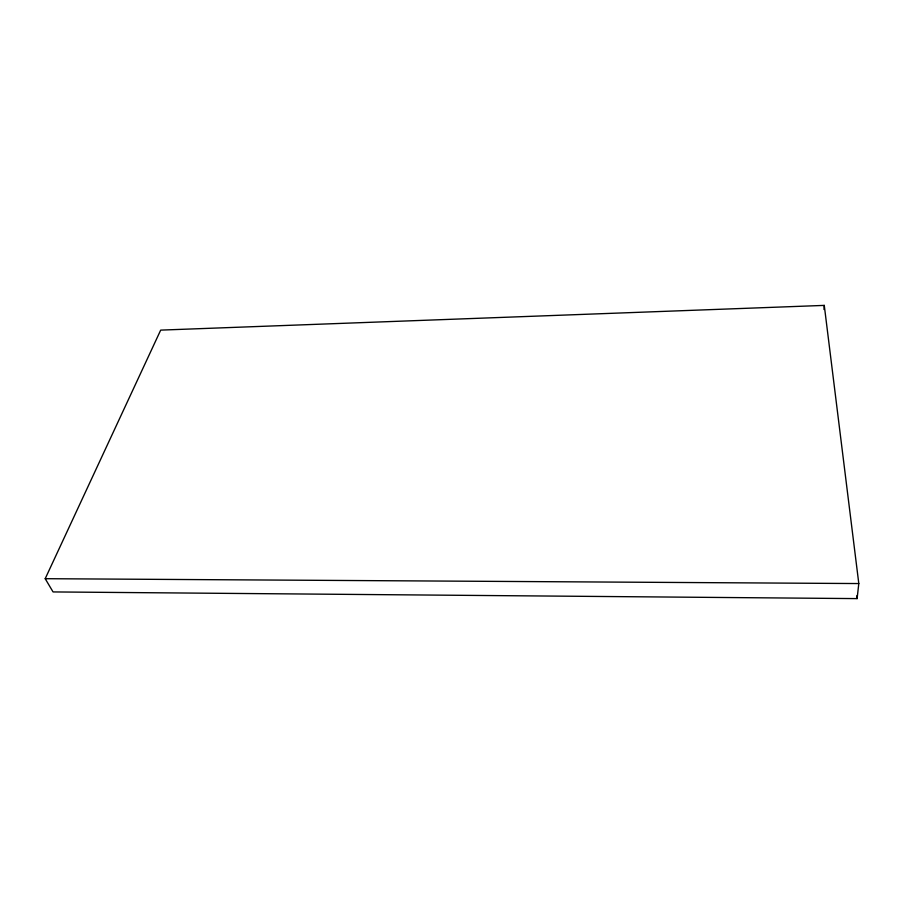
<?xml version="1.0" encoding="UTF-8"?>
<svg xmlns="http://www.w3.org/2000/svg" width="904" height="904" viewBox="0 0 904 904"><rect width="100%" height="100%" fill="white"/><g stroke="black" fill="none" stroke-linecap="round" stroke-linejoin="round"><path stroke-width="1.36" d="M823.996 309.484L824.267 305.394L160.686 330.118L45.2 578.696L53.053 591.928L857.105 598.606L858.8 583.555L824.267 305.394M45.2 578.696L858.8 583.555M856.766 595.804L857.105 598.606"/></g></svg>
